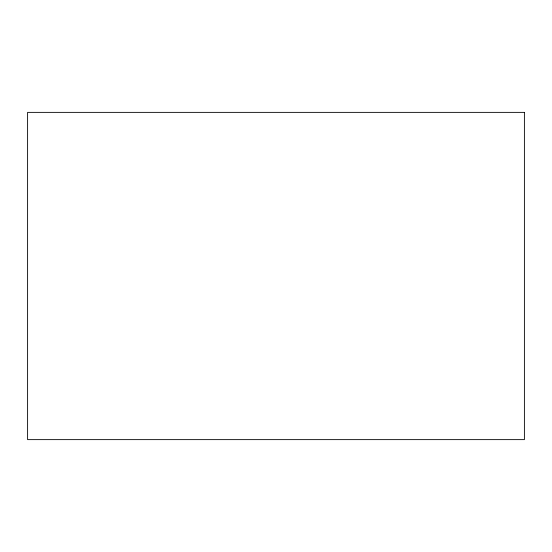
<?xml version="1.0" encoding="UTF-8"?>
<svg xmlns="http://www.w3.org/2000/svg" width="552" height="552" viewBox="0 0 552 552"><rect width="100%" height="100%" fill="white"/><g stroke="black" fill="none" stroke-linecap="round" stroke-linejoin="round"><path stroke-width="0.83" d="M524.4 112.373L27.6 112.373L27.6 439.627L524.4 439.627L524.4 112.373"/></g></svg>
